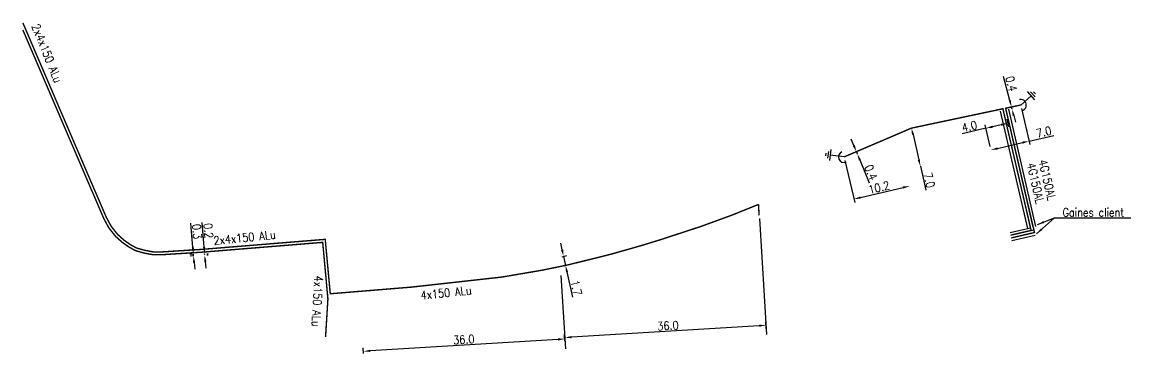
# Model space of a CAD drawing. Header units: millimetres. Extents: x 133000 to 134024, y 130998 to 131967.
# Drawn here: x 132999.9 to 133197.8, y 131907.3 to 131967.1 of the extents above; entities that cross this region are included whole.
import ezdxf
from ezdxf.enums import TextEntityAlignment as Align

# ---------------------------------------------------------------- set-up
doc = ezdxf.new("R2010")
doc.units = ezdxf.units.MM
doc.header["$PDMODE"] = 34
doc.linetypes.add('B_ST_Al', pattern=[2000, 1000, 1000])
doc.layers.get('0').update_dxf_attribs({"linetype": 'CONTINUOUS'})
doc.layers.get('DEFPOINTS').update_dxf_attribs({"linetype": 'CONTINUOUS'})
for name, color, linetype in [('B_110', 1, 'CONTINUOUS'), ('B_300', 7, 'CONTINUOUS'), ('B_400', 7, 'CONTINUOUS')]:
    doc.layers.add(name, color=color, linetype=linetype)
doc.styles.get("Standard").update_dxf_attribs({"font": 'romans.shx', "width": 0.85})
doc.dimstyles.get("Standard").update_dxf_attribs({"dimtxt": 1.5, "dimasz": 1.2, "dimexe": 0.625, "dimexo": 0.625, "dimgap": 0.25, "dimtad": 1, "dimdec": 1, "dimzin": 0, "dimdsep": 46, "dimtxsty": 'Standard', "dimcen": -0.5, "dimadec": 0, "dimazin": 0, "dimtfac": 1, "dimtdec": 1, "dimtmove": 0, "dimatfit": 3, "dimfxl": 0, "dimtolj": 1, "dimtzin": 0, "dimarcsym": 0})

# ---------------------------------------------------------------- blocks, each defined once
blk = doc.blocks.new('*D3')
at = {"layer": 'B_300', "color": 0, "linetype": 'Continuous', "lineweight": -2, "transparency": 16777216}
for p, q in [((133146.75, 131942.43), (133148.53, 131934.89)), ((133149.56, 131935.78), (133157.15, 131937.57))]:
    blk.add_line(p, q, dxfattribs=at)
at = {"layer": 'B_300', "color": 0, "linetype": 'Continuous', "transparency": 16777216}
for points in [[(133157.1, 131937.76), (133157.19, 131937.37), (133158.32, 131937.84)], [(133149.51, 131935.97), (133149.6, 131935.58), (133148.39, 131935.5)]]:
    blk.add_solid(points, dxfattribs=at)
at = {"layer": 'DEFPOINTS', "color": 0, "linetype": 'Continuous', "transparency": 16777216}
for p in [(133146.61, 131943.04), (133158.32, 131937.84), (133158.32, 131937.84)]:
    blk.add_point(p, dxfattribs=at)
at = {"layer": 'B_300', "color": 0, "linetype": 'Continuous', "transparency": 16777216, "insert": (133152.84, 131937.58), "char_height": 1.5, "attachment_point": 5, "rotation": 13.2673}
blk.add_mtext('\\A1;10.2', dxfattribs=at)
blk = doc.blocks.new('*D4')
at = {"layer": 'B_110', "color": 0, "linetype": 'Continuous', "lineweight": -2, "transparency": 16777216}
for p, q in [((133148.36, 131945.09), (133147.9, 131946.2)), ((133148.81, 131943.98), (133148.97, 131943.61)), ((133149.43, 131942.5), (133151.12, 131938.41))]:
    blk.add_line(p, q, dxfattribs=at)
at = {"layer": 'B_110', "color": 0, "linetype": 'Continuous', "transparency": 16777216}
for points in [[(133148.54, 131945.17), (133148.17, 131945.01), (133148.81, 131943.98)], [(133149.61, 131942.58), (133149.24, 131942.43), (133148.97, 131943.61)]]:
    blk.add_solid(points, dxfattribs=at)
at = {"layer": 'DEFPOINTS', "color": 0, "linetype": 'Continuous', "transparency": 16777216}
for p in [(133148.81, 131943.98), (133148.97, 131943.61), (133148.97, 131943.61)]:
    blk.add_point(p, dxfattribs=at)
at = {"layer": 'B_110', "color": 0, "linetype": 'Continuous', "transparency": 16777216, "insert": (133151.42, 131940.28), "char_height": 1.5, "attachment_point": 5, "rotation": 292.4482}
blk.add_mtext('\\A1;0.4', dxfattribs=at)
blk = doc.blocks.new('*D5')
at = {"layer": 'B_110', "color": 0, "linetype": 'Continuous', "lineweight": -2, "transparency": 16777216}
for p, q in [((133158.92, 131947.02), (133159.96, 131942.54)), ((133160.23, 131941.37), (133161.21, 131937.11))]:
    blk.add_line(p, q, dxfattribs=at)
at = {"layer": 'B_110', "color": 0, "linetype": 'Continuous', "transparency": 16777216}
for points in [[(133159.12, 131947.06), (133158.73, 131946.97), (133158.65, 131948.19)], [(133160.15, 131942.58), (133159.76, 131942.49), (133160.23, 131941.37)]]:
    blk.add_solid(points, dxfattribs=at)
at = {"layer": 'DEFPOINTS', "color": 0, "linetype": 'Continuous', "transparency": 16777216}
for p in [(133158.65, 131948.19), (133160.23, 131941.37), (133160.23, 131941.37)]:
    blk.add_point(p, dxfattribs=at)
at = {"layer": 'B_110', "color": 0, "linetype": 'Continuous', "transparency": 16777216, "insert": (133161.83, 131938.88), "char_height": 1.5, "attachment_point": 5, "rotation": 283.0206}
blk.add_mtext('\\A1;7.0', dxfattribs=at)
blk = doc.blocks.new('*D6')
at = {"layer": 'B_110', "color": 0, "linetype": 'Continuous', "lineweight": -2, "transparency": 16777216}
for p, q in [((133175.66, 131949.8), (133175.97, 131948.45)), ((133171.93, 131948.16), (133167.67, 131947.17)), ((133172.69, 131944.89), (133171.79, 131948.77)), ((133174.66, 131948.79), (133173.1, 131948.43))]:
    blk.add_line(p, q, dxfattribs=at)
at = {"layer": 'B_110', "color": 0, "linetype": 'Continuous', "transparency": 16777216}
for points in [[(133173.06, 131948.62), (133173.15, 131948.23), (133171.93, 131948.16)], [(133174.62, 131948.98), (133174.71, 131948.59), (133175.83, 131949.06)]]:
    blk.add_solid(points, dxfattribs=at)
at = {"layer": 'DEFPOINTS', "color": 0, "linetype": 'Continuous', "transparency": 16777216}
for p in [(133175.52, 131950.41), (133171.93, 131948.16), (133172.83, 131944.28)]:
    blk.add_point(p, dxfattribs=at)
at = {"layer": 'B_110', "color": 0, "linetype": 'Continuous', "transparency": 16777216, "insert": (133168.99, 131948.5), "char_height": 1.5, "attachment_point": 5, "rotation": 13.0251}
blk.add_mtext('\\A1;4.0', dxfattribs=at)
blk = doc.blocks.new('*D7')
at = {"layer": 'B_300', "color": 0, "linetype": 'Continuous', "lineweight": -2, "transparency": 16777216}
for p, q in [((133178.29, 131951.71), (133179.79, 131945.26)), ((133174, 131944.56), (133178.48, 131945.59)), ((133179.65, 131945.87), (133184.04, 131946.89))]:
    blk.add_line(p, q, dxfattribs=at)
at = {"layer": 'B_300', "color": 0, "linetype": 'Continuous', "transparency": 16777216}
for points in [[(133178.43, 131945.79), (133178.52, 131945.4), (133179.65, 131945.87)], [(133173.95, 131944.75), (133174.04, 131944.36), (133172.83, 131944.28)]]:
    blk.add_solid(points, dxfattribs=at)
at = {"layer": 'DEFPOINTS', "color": 0, "linetype": 'Continuous', "transparency": 16777216}
for p in [(133178.15, 131952.32), (133172.83, 131944.28), (133172.83, 131944.28)]:
    blk.add_point(p, dxfattribs=at)
at = {"layer": 'B_300', "color": 0, "linetype": 'Continuous', "transparency": 16777216, "insert": (133182.27, 131947.5), "char_height": 1.5, "attachment_point": 5, "rotation": 13.0627}
blk.add_mtext('\\A1;7.0', dxfattribs=at)
blk = doc.blocks.new('*D8')
at = {"layer": 'B_110', "color": 0, "linetype": 'Continuous', "lineweight": -2, "transparency": 16777216}
for p, q in [((133176.2, 131953.14), (133175.09, 131957.43)), ((133176.6, 131951.59), (133176.5, 131951.97)), ((133176.9, 131950.42), (133177.2, 131949.26))]:
    blk.add_line(p, q, dxfattribs=at)
at = {"layer": 'B_110', "color": 0, "linetype": 'Continuous', "transparency": 16777216}
for points in [[(133176.39, 131953.19), (133176.01, 131953.09), (133176.5, 131951.97)], [(133177.09, 131950.47), (133176.71, 131950.37), (133176.6, 131951.59)]]:
    blk.add_solid(points, dxfattribs=at)
at = {"layer": 'DEFPOINTS', "color": 0, "linetype": 'Continuous', "transparency": 16777216}
for p in [(133176.5, 131951.97), (133176.6, 131951.59), (133176.6, 131951.59)]:
    blk.add_point(p, dxfattribs=at)
at = {"layer": 'B_110', "color": 0, "linetype": 'Continuous', "transparency": 16777216, "insert": (133176.47, 131956.11), "char_height": 1.5, "attachment_point": 5, "rotation": 284.4799}
blk.add_mtext('\\A1;0.4', dxfattribs=at)
blk = doc.blocks.new('Symbole MALT')
at = {"flags": 128}
for points in [[(0, 0), (0, -2.5)], [(-1, -2.5), (1, -2.5)], [(-0.62, -2.9), (0.62, -2.9)], [(-0.25, -3.3), (0.25, -3.3)]]:
    blk.add_lwpolyline(points, dxfattribs=at)
blk = doc.blocks.new('B_300_05')
at = {"color": 0, "linetype": 'Continuous'}
blk.add_arc((0, 0), 1, 270, 90, dxfattribs=at)
at = {"color": 0, "linetype": 'Continuous', "width": 0.75, "flags": 3}
for tag, p in [('DEF_LEG', (0, -5)), ('DEF_COUP', (0, -7.5)), ('DEF_TYPE', (0, -10))]:
    blk.add_attdef(tag, text='', height=1.2, dxfattribs=at).set_placement(p, align=Align.MIDDLE)
blk = doc.blocks.new('*D90')
at = {"layer": 'B_110', "color": 0, "linetype": 'Continuous', "lineweight": -2, "transparency": 16777216}
for p, q in [((133131.47, 131912.86), (133097.93, 131910.81)), ((133132.7, 131912.31), (133132.63, 131913.56)), ((133096.77, 131910.11), (133096.69, 131911.36))]:
    blk.add_line(p, q, dxfattribs=at)
at = {"layer": 'B_110', "color": 0, "linetype": 'Continuous', "transparency": 16777216}
for points in [[(133131.46, 131913.06), (133131.48, 131912.66), (133132.67, 131912.93)], [(133097.92, 131911), (133097.94, 131910.61), (133096.73, 131910.73)]]:
    blk.add_solid(points, dxfattribs=at)
at = {"layer": 'DEFPOINTS', "color": 0, "linetype": 'Continuous', "transparency": 16777216}
for p in [(133096.73, 131910.73), (133132.74, 131911.69), (133096.81, 131909.49)]:
    blk.add_point(p, dxfattribs=at)
at = {"layer": 'B_110', "color": 0, "linetype": 'Continuous', "transparency": 16777216, "insert": (133115.17, 131912.86), "char_height": 1.5, "attachment_point": 5, "rotation": 3.5045}
blk.add_mtext('\\A1;36.0', dxfattribs=at)
blk = doc.blocks.new('*D91')
at = {"layer": 'B_110', "color": 0, "linetype": 'Continuous', "lineweight": -2, "transparency": 16777216}
for p, q in [((133095.55, 131910.41), (133062.01, 131908.36)), ((133096.77, 131910.11), (133096.71, 131911.11)), ((133060.84, 131907.91), (133060.78, 131908.91))]:
    blk.add_line(p, q, dxfattribs=at)
at = {"layer": 'B_110', "color": 0, "linetype": 'Continuous', "transparency": 16777216}
for points in [[(133095.54, 131910.61), (133095.56, 131910.21), (133096.75, 131910.49)], [(133062, 131908.56), (133062.03, 131908.16), (133060.82, 131908.28)]]:
    blk.add_solid(points, dxfattribs=at)
at = {"layer": 'DEFPOINTS', "color": 0, "linetype": 'Continuous', "transparency": 16777216}
for p in [(133060.82, 131908.28), (133096.81, 131909.49), (133060.88, 131907.29)]:
    blk.add_point(p, dxfattribs=at)
at = {"layer": 'B_110', "color": 0, "linetype": 'Continuous', "transparency": 16777216, "insert": (133078.72, 131910.38), "char_height": 1.5, "attachment_point": 5, "rotation": 3.5045}
blk.add_mtext('\\A1;36.0', dxfattribs=at)
blk = doc.blocks.new('*D92')
at = {"layer": 'B_110', "color": 0, "linetype": 'Continuous', "lineweight": -2, "transparency": 16777216}
for p, q in [((133096.28, 131926.43), (133096.02, 131927.6)), ((133096.27, 131925.2), (133097.14, 131925.39)), ((133096.53, 131925.25), (133096.89, 131923.64)), ((133096.62, 131923.59), (133097.5, 131923.78)), ((133097.14, 131922.47), (133098.13, 131917.98))]:
    blk.add_line(p, q, dxfattribs=at)
at = {"layer": 'B_110', "color": 0, "linetype": 'Continuous', "transparency": 16777216}
for points in [[(133096.47, 131926.47), (133096.08, 131926.38), (133096.53, 131925.25)], [(133097.34, 131922.51), (133096.95, 131922.43), (133096.89, 131923.64)]]:
    blk.add_solid(points, dxfattribs=at)
at = {"layer": 'DEFPOINTS', "color": 0, "linetype": 'Continuous', "transparency": 16777216}
for p in [(133095.66, 131925.06), (133096.53, 131925.25), (133096.01, 131923.45)]:
    blk.add_point(p, dxfattribs=at)
at = {"layer": 'B_110', "color": 0, "linetype": 'Continuous', "transparency": 16777216, "insert": (133098.78, 131919.65), "char_height": 1.5, "attachment_point": 5, "rotation": 282.3682}
blk.add_mtext('\\A1;1.7', dxfattribs=at)
blk = doc.blocks.new('*D93')
at = {"layer": 'B_110', "color": 0, "linetype": 'Continuous', "lineweight": -2, "transparency": 16777216}
for p, q in [((133030.34, 131926.84), (133029.96, 131931.2)), ((133030.46, 131925.65), (133029.82, 131925.59)), ((133030.47, 131925.35), (133030.44, 131925.65)), ((133030.49, 131925.35), (133029.84, 131925.29)), ((133030.57, 131924.15), (133030.68, 131922.96))]:
    blk.add_line(p, q, dxfattribs=at)
at = {"layer": 'B_110', "color": 0, "linetype": 'Continuous', "transparency": 16777216}
for points in [[(133030.54, 131926.86), (133030.14, 131926.83), (133030.44, 131925.65)], [(133030.77, 131924.17), (133030.37, 131924.14), (133030.47, 131925.35)]]:
    blk.add_solid(points, dxfattribs=at)
at = {"layer": 'DEFPOINTS', "color": 0, "linetype": 'Continuous', "transparency": 16777216}
for p in [(133031.08, 131925.7), (133030.47, 131925.35), (133031.11, 131925.4)]:
    blk.add_point(p, dxfattribs=at)
at = {"layer": 'B_110', "color": 0, "linetype": 'Continuous', "transparency": 16777216, "insert": (133031.09, 131929.7), "char_height": 1.5, "attachment_point": 5, "rotation": 274.9806}
blk.add_mtext('\\A1;0.3', dxfattribs=at)
blk = doc.blocks.new('*D94')
at = {"layer": 'B_110', "color": 0, "linetype": 'Continuous', "lineweight": -2, "transparency": 16777216}
for p, q in [((133032.35, 131926.91), (133032.01, 131931.34)), ((133032.46, 131925.51), (133032.45, 131925.71)), ((133032.84, 131925.74), (133033.07, 131925.76)), ((133032.56, 131924.32), (133032.65, 131923.12)), ((133032.86, 131925.54), (133033.09, 131925.56))]:
    blk.add_line(p, q, dxfattribs=at)
at = {"layer": 'B_110', "color": 0, "linetype": 'Continuous', "transparency": 16777216}
for points in [[(133032.55, 131926.92), (133032.16, 131926.89), (133032.45, 131925.71)], [(133032.76, 131924.33), (133032.36, 131924.3), (133032.46, 131925.51)]]:
    blk.add_solid(points, dxfattribs=at)
at = {"layer": 'DEFPOINTS', "color": 0, "linetype": 'Continuous', "transparency": 16777216}
for p in [(133032.22, 131925.69), (133032.23, 131925.49), (133032.46, 131925.51)]:
    blk.add_point(p, dxfattribs=at)
at = {"layer": 'B_110', "color": 0, "linetype": 'Continuous', "transparency": 16777216, "insert": (133033.13, 131929.84), "char_height": 1.5, "attachment_point": 5, "rotation": 274.5039}
blk.add_mtext('\\A1;0.2', dxfattribs=at)

msp = doc.modelspace()

# ---------------------------------------------------------------- linework, layer by layer
at = {"layer": 'B_110', "linetype": 'B_ST_Al'}
for p, q in [((133131.49, 131932.02), (133132.77, 131911.3)), ((133096.05, 131921.81), (133096.86, 131908.72))]:
    msp.add_line(p, q, dxfattribs=at)
at = {"layer": 'B_110', "linetype": 'B_ST_Al', "flags": 128}
for points in [[(133000, 131967.02, 0.25, 0.25, 0), (133000.14, 131966.69, 0.25, 0.25, 0), (133006.53, 131951.74, 0.25, 0.25, 0), (133014.9, 131932.23, 0.25, 0.25, 0), (133015.8, 131930.58, 0.25, 0.25, 0), (133016.9, 131929.2, 0.25, 0.25, 0), (133018.07, 131928.14, 0.25, 0.25, 0), (133019.18, 131927.36, 0.25, 0.25, 0), (133020.27, 131926.76, 0.25, 0.25, 0), (133021.59, 131926.38, 0.25, 0.25, 0), (133023.27, 131926.05, 0.25, 0.25, 0), (133024.77, 131926.05, 0.25, 0.25, 0), (133031.98, 131926.51, 0.25, 0.25, 0), (133053.98, 131928.3, 0.25, 0.25, 0), (133054.88, 131918.57, 0.25, 0.25, 0), (133069.39, 131919.76, 0.25, 0.25, 0), (133085.49, 131921.55, 0.25, 0.25, 0), (133092.75, 131922.79, 0.25, 0.25, 0), (133097.35, 131923.74, 0.25, 0.25, 0), (133104.89, 131925.61, 0.25, 0.25, 0), (133110.46, 131927.2, 0.25, 0.25, 0), (133113.65, 131928.18, 0.25, 0.25, 0), (133121.07, 131930.61, 0.25, 0.25, 0), (133126.61, 131932.64, 0.25, 0.25, 0), (133131.33, 131934.54, 0, 0, 0)], [(133000, 131965.74, 0.25, 0.25, 0), (133006.07, 131951.55, 0.25, 0.25, 0), (133014.45, 131932.01, 0.25, 0.25, 0), (133015.38, 131930.3, 0.25, 0.25, 0), (133016.54, 131928.85, 0.25, 0.25, 0), (133017.76, 131927.75, 0.25, 0.25, 0), (133018.92, 131926.94, 0.25, 0.25, 0), (133020.08, 131926.3, 0.25, 0.25, 0), (133021.47, 131925.89, 0.25, 0.25, 0), (133023.22, 131925.55, 0.25, 0.25, 0), (133024.79, 131925.55, 0.25, 0.25, 0), (133032.02, 131926.01, 0.25, 0.25, 0), (133053.53, 131927.76, 0.25, 0.25, 0), (133054.46, 131917.64, 0.25, 0.25, 0), (133054.04, 131910.86, 0, 0, 0)], [(133176.48, 131928.56, 0.25, 0.25, 0), (133180.61, 131929.52, 0.25, 0.25, 0), (133176.97, 131945.24, 0.25, 0.25, 0), (133175.76, 131950.46, 0.25, 0.25, 0), (133175.46, 131951.75, 0.25, 0.25, 0), (133176.5, 131951.97, 0.25, 0.25, 0), (133178.15, 131952.32, 0, 0, 0)]]:
    msp.add_lwpolyline(points, format="xyseb", dxfattribs=at)
at = {"layer": 'B_110', "linetype": 'B_ST_Al', "const_width": 0.25, "flags": 128}
for points in [[(133176.36, 131929.05), (133180.01, 131929.89), (133176.48, 131945.13), (133175.27, 131950.35), (133174.97, 131951.65), (133158.65, 131948.19), (133148.81, 131943.98), (133146.61, 131943.04)], [(133131.33, 131934.54), (133131.45, 131932.57)]]:
    msp.add_lwpolyline(points, dxfattribs=at)
at = {"layer": 'B_400'}
for p, q in [((133179.89, 131930.39), (133175.06, 131951.36)), ((133180.38, 131930.5), (133175.55, 131951.48)), ((133180.87, 131930.61), (133176.03, 131951.59)), ((133179.41, 131930.27), (133174.57, 131951.25)), ((133176.25, 131929.54), (133179.89, 131930.38)), ((133176.36, 131929.05), (133180.49, 131930.01)), ((133176.48, 131928.56), (133180.12, 131929.41)), ((133176.59, 131928.08), (133180.72, 131929.03))]:
    msp.add_line(p, q, dxfattribs=at)

# ---------------------------------------------------------------- block references
at = {"layer": 'B_300'}
for name, p, rotation in [('Symbole MALT', (133178.15, 131952.32), 131.3750241501936), ('B_300_05', (133178.15, 131952.32), 11.97371630408039), ('Symbole MALT', (133146.61, 131943.04), 262.4494523112381), ('B_300_05', (133146.61, 131943.04), 203.1533034566275)]:
    msp.add_blockref(name, p, dxfattribs=dict(at, rotation=rotation))

# ---------------------------------------------------------------- texts
at = {"layer": 'B_110', "linetype": 'Continuous', "width": 0.85}
for s, rotation, p in [('2x4x150 ALu', 291.97, (133004.29, 131961.57)), ('2x4x150 ALu', 5.8366, (133039.59, 131928.61)), ('4x150 ALu', 266.8545, (133052.57, 131917.23)), ('4x150 ALu', 5.8366, (133075.55, 131918.75))]:
    msp.add_text(s, height=1.5, rotation=rotation, dxfattribs=at).set_placement(p, align=Align.MIDDLE)
for p in [(133179.24, 131941.8), (133181.33, 131942.37)]:
    msp.add_text('4G150AL', height=1.5, rotation=283.0251, dxfattribs=at).set_placement(p)
at = {"layer": 'B_400', "linetype": 'Continuous', "insert": (133185.61, 131932.37), "char_height": 1.5, "attachment_point": 7}
msp.add_mtext('\\A1;Gaines client', dxfattribs=at)

# ---------------------------------------------------------------- dimensions: what is measured, and where the dimension line sits
at = {"layer": 'B_110', "linetype": 'Continuous'}
for base, p1, p2, angle, picture, middle in [((133176.6, 131951.59), (133176.5, 131951.97), (133176.6, 131951.59), 104.4799, '*D8', (133175.5, 131955.86)), ((133171.93, 131948.16), (133175.52, 131950.41), (133172.83, 131944.28), 13.0251, '*D6', (133169.22, 131947.53)), ((133160.23, 131941.37), (133158.65, 131948.19), (133160.23, 131941.37), 103.0206, '*D5', (133160.86, 131938.65)), ((133148.97, 131943.61), (133148.81, 131943.98), (133148.97, 131943.61), 112.4482, '*D4', (133150.5, 131939.9)), ((133030.47, 131925.35), (133031.08, 131925.7), (133031.11, 131925.4), 274.9806, '*D93', (133030.09, 131929.62)), ((133032.46, 131925.51), (133032.22, 131925.69), (133032.23, 131925.49), 274.5039, '*D94', (133032.13, 131929.76)), ((133096.53, 131925.25), (133096.01, 131923.45), (133095.66, 131925.06), 282.3682, '*D92', (133097.81, 131919.44)), ((133096.73, 131910.73), (133132.74, 131911.69), (133096.81, 131909.49), 3.5045, '*D90', (133115.23, 131911.86)), ((133060.82, 131908.28), (133096.81, 131909.49), (133060.88, 131907.29), 3.5045, '*D91', (133078.78, 131909.38))]:
    dim = msp.add_linear_dim(base=base, p1=p1, p2=p2, angle=angle, dimstyle='Standard', dxfattribs=at)
    dim.commit()
    dim.dimension.update_dxf_attribs({"geometry": picture, "text_midpoint": middle, "dimtype": 160})
at = {"layer": 'B_300', "linetype": 'Continuous'}
for base, p1, p2, angle, picture, middle in [((133172.83, 131944.28), (133178.15, 131952.32), (133172.83, 131944.28), 13.0627, '*D7', (133182.5, 131946.53)), ((133158.32, 131937.84), (133146.61, 131943.04), (133158.32, 131937.84), 193.2673, '*D3', (133153.07, 131936.61))]:
    dim = msp.add_linear_dim(base=base, p1=p1, p2=p2, angle=angle, dimstyle='Standard', dxfattribs=at)
    dim.commit()
    dim.dimension.update_dxf_attribs({"geometry": picture, "text_midpoint": middle, "dimtype": 160})

# ---------------------------------------------------------------- leaders
at = {"layer": 'B_400', "linetype": 'Continuous'}
msp.add_leader([(133180.99, 131929.31), (133184.16, 131932.12)], dimstyle='Standard', dxfattribs=at)
at = {"layer": 'B_400', "linetype": 'Continuous', "annotation_type": 0, "has_hookline": 1, "hookline_direction": 0, "text_width": 12.2}
msp.add_leader([(133181.16, 131930.95), (133184.16, 131932.12), (133185.36, 131932.12)], dimstyle='Standard', dxfattribs=at)

doc.saveas('drawing.dxf')
